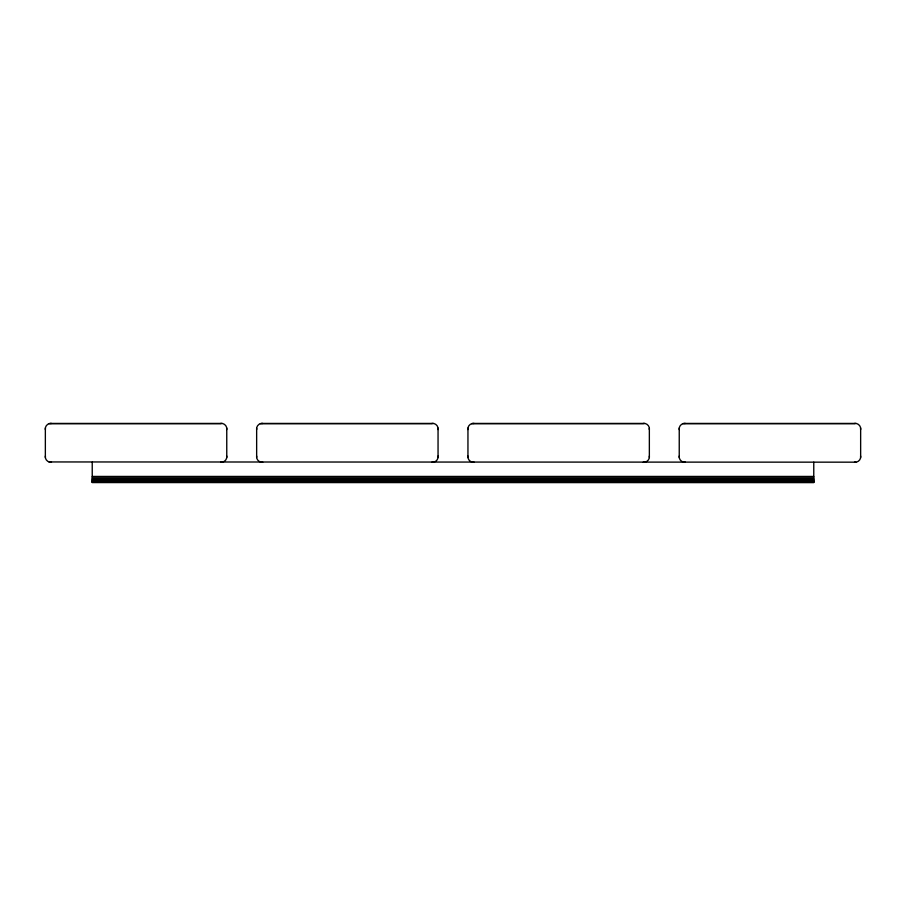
<?xml version="1.0" encoding="UTF-8"?>
<svg xmlns="http://www.w3.org/2000/svg" width="906" height="906" viewBox="0 0 906 906"><rect width="100%" height="100%" fill="white"/><g stroke="black" fill="none" stroke-linecap="round" stroke-linejoin="round"><path stroke-width="1.36" d="M45.357 456.058C44.768 459.478 48.041 462.762 51.472 462.173M226.76 429.557C227.338 426.137 224.065 422.853 220.645 423.442M256.647 456.058C256.058 459.478 259.343 462.762 262.763 462.173M438.051 429.557C438.64 426.137 435.367 422.853 431.935 423.442M467.949 456.058C467.36 459.478 470.633 462.762 474.065 462.173M649.353 429.557C649.942 426.137 646.658 422.853 643.237 423.442M679.24 456.058C678.662 459.478 681.935 462.762 685.355 462.173M860.643 429.557C861.232 426.137 857.959 422.853 854.528 423.442M51.472 423.442C48.041 422.853 44.768 426.137 45.357 429.557M220.645 462.173C224.065 462.762 227.338 459.478 226.76 456.058M262.763 423.442C259.343 422.853 256.058 426.137 256.647 429.557M431.935 462.173C435.367 462.762 438.64 459.478 438.051 456.058M474.065 423.442C470.633 422.853 467.36 426.137 467.949 429.557M643.237 462.173C646.658 462.762 649.942 459.478 649.353 456.058M685.355 423.442C681.935 422.853 678.662 426.137 679.24 429.557M854.528 462.173C857.959 462.762 861.232 459.478 860.643 456.058M50.034 423.442L222.072 423.442M261.336 423.442L433.374 423.442M472.626 423.442L644.664 423.442M683.928 423.442L855.966 423.442M48.992 423.668L220.645 423.668M260.294 423.668L431.935 423.668M471.584 423.668L643.237 423.668M682.886 423.668L854.528 423.668M855.966 462.173L48.992 461.947M92.231 476.443L813.769 476.443M92.231 477.87L813.769 477.87M92.231 478.912L813.769 478.912M92.231 479.682L813.769 479.682M92.231 480.395L813.769 480.395M92.231 481.029L813.769 481.029M92.231 481.573L813.769 481.573M92.231 482.003L813.769 482.003M92.231 482.332L813.769 482.332M860.643 428.13L860.643 457.485M813.769 462.173L813.769 482.604L92.231 482.558L92.231 462.173M679.24 428.13L679.24 457.485M649.353 428.13L649.353 457.485M467.949 428.13L467.949 457.485M438.051 428.13L438.051 457.485M256.647 428.13L256.647 457.485M226.76 428.13L226.76 457.485M45.357 428.13L45.357 457.485"/></g></svg>
